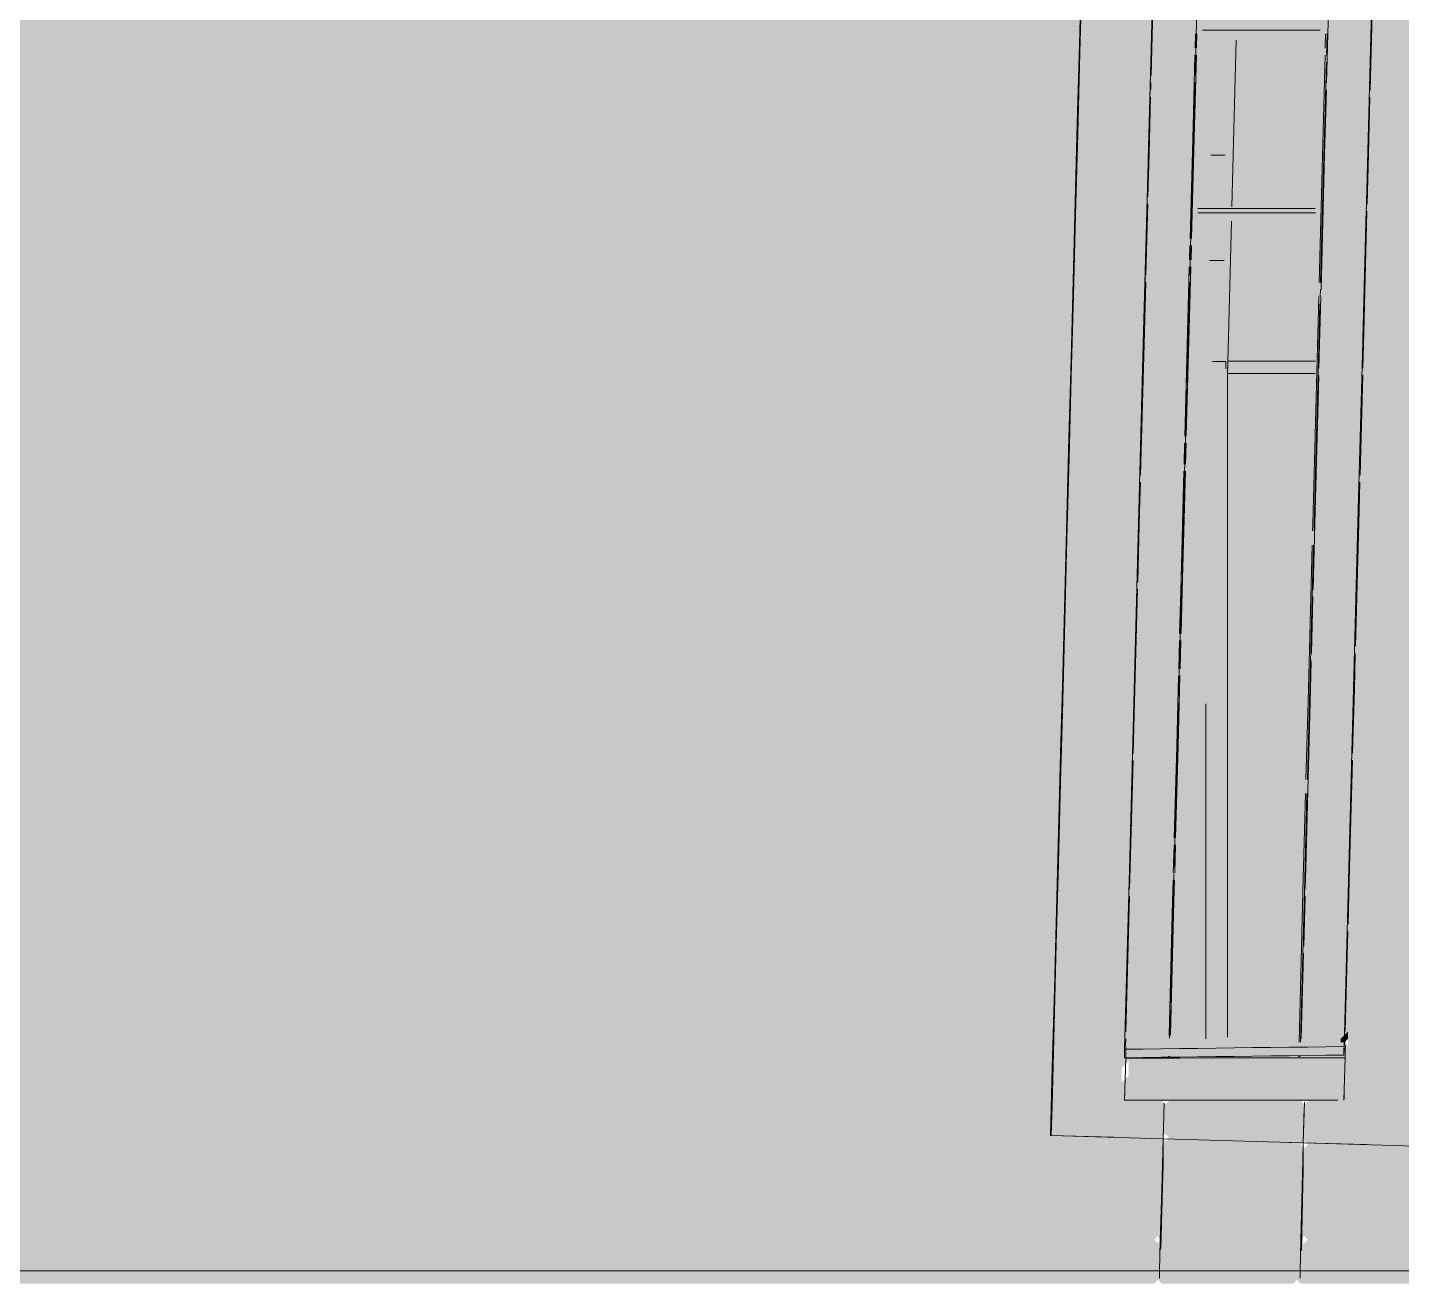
# Model space of a CAD drawing. Header units: millimetres. Extents: x 0 to 84100, y 0 to 59400.
# Drawn here: x 37877 to 39757, y 35243 to 36962 of the extents above; entities that cross this region are included whole.
import ezdxf

# ---------------------------------------------------------------- set-up
doc = ezdxf.new("R2010")
doc.units = ezdxf.units.MM
doc.layers.add('10_見えがかり', color=7, linetype='Continuous', lineweight=13)
doc.layers.add('12_見えがかり（ガラス）', color=5, linetype='Continuous', lineweight=9)

msp = doc.modelspace()

# ---------------------------------------------------------------- hatches: boundary and pattern name
at = {"layer": '10_見えがかり', "true_color": 0xbdbdbd}
for points in [[(38299.3, 38433.1), (39449.3, 38433.1), (39454.3, 38428.1), (39454.3, 38238.1), (39444.3, 38228.1), (39444.3, 38188.1), (39444.3, 37868.1), (39434.3, 37858.1), (39434.3, 37818.1), (39434.3, 37488.1), (39424.3, 37478.1), (39424.3, 37438.1), (39424.3, 37108.1), (39414.3, 37098.1), (39414.3, 37058.1), (39414.3, 36728.1), (39404.3, 36718.1), (39404.3, 36678.1), (39404.3, 36348.1), (39394.3, 36338.1), (39394.3, 36308.1), (39394.3, 35968.1), (39384.3, 35958.1), (39384.3, 35928.1), (39384.3, 35598.1), (39374.3, 35588.1), (39374.3, 35558.1), (39379.3, 35553.1), (39384.3, 35553.1), (39384.3, 35548.1), (39374.3, 35538.1), (39374.3, 35498.1), (39379.3, 35493.1), (39429.3, 35493.1), (39434.3, 35488.1), (39434.3, 35448.1), (39429.3, 35443.1), (39279.3, 35443.1), (39274.3, 35448.1), (39274.3, 35528.1), (39284.3, 35538.1), (39284.3, 35898.1), (39294.3, 35908.1), (39294.3, 36278.1), (39304.3, 36288.1), (39304.3, 36658.1), (39314.3, 36668.1), (39314.3, 37038.1), (39324.3, 37048.1), (39324.3, 37408.1), (39334.3, 37418.1), (39334.3, 37788.1), (39344.3, 37798.1), (39344.3, 38168.1), (39354.3, 38178.1), (39354.3, 38388.1), (39349.3, 38393.1), (38059.3, 38393.1), (38049.3, 38403.1), (36819.3, 38403.1), (36814.3, 38398.1), (36814.3, 38368.1), (36804.3, 38358.1), (36804.3, 38248.1), (36794.3, 38238.1), (36794.3, 38118.1), (36784.3, 38108.1), (36784.3, 37998.1), (36774.3, 37988.1), (36774.3, 37878.1), (36764.3, 37868.1), (36764.3, 37748.1), (36754.3, 37738.1), (36754.3, 37628.1), (36744.3, 37618.1), (36744.3, 37508.1), (36734.3, 37498.1), (36734.3, 37388.1), (36724.3, 37378.1), (36724.3, 37258.1), (36714.3, 37248.1), (36714.3, 37138.1), (36704.3, 37128.1), (36704.3, 37018.1), (36694.3, 37008.1), (36694.3, 36888.1), (36684.3, 36878.1), (36684.3, 36768.1), (36674.3, 36758.1), (36674.3, 36648.1), (36664.3, 36638.1), (36664.3, 36518.1), (36654.3, 36508.1), (36654.3, 36398.1), (36644.3, 36388.1), (36644.3, 36278.1), (36634.3, 36268.1), (36634.3, 36148.1), (36624.3, 36138.1), (36624.3, 36028.1), (36614.3, 36018.1), (36614.3, 35908.1), (36604.3, 35898.1), (36604.3, 35788.1), (36594.3, 35778.1), (36594.3, 35658.1), (36584.3, 35648.1), (36584.3, 35538.1), (36574.3, 35528.1), (36574.3, 35438.1), (36569.3, 35433.1), (36419.3, 35433.1), (36414.3, 35438.1), (36414.3, 35458.1), (36424.3, 35468.1), (36424.3, 35488.1), (36429.3, 35493.1), (36469.3, 35493.1), (36474.3, 35498.1), (36474.3, 35528.1), (36484.3, 35538.1), (36484.3, 35598.1), (36484.3, 35658.1), (36494.3, 35668.1), (36494.3, 35728.1), (36494.3, 35778.1), (36504.3, 35788.1), (36504.3, 35848.1), (36504.3, 35898.1), (36514.3, 35908.1), (36514.3, 35968.1), (36514.3, 36018.1), (36524.3, 36028.1), (36524.3, 36098.1), (36524.3, 36148.1), (36534.3, 36158.1), (36534.3, 36218.1), (36534.3, 36268.1), (36544.3, 36278.1), (36544.3, 36338.1), (36544.3, 36388.1), (36554.3, 36398.1), (36554.3, 36458.1), (36554.3, 36518.1), (36564.3, 36528.1), (36564.3, 36588.1), (36564.3, 36638.1), (36574.3, 36648.1), (36574.3, 36708.1), (36574.3, 36758.1), (36584.3, 36768.1), (36584.3, 36828.1), (36584.3, 36878.1), (36594.3, 36888.1), (36594.3, 36958.1), (36594.3, 37008.1), (36604.3, 37018.1), (36604.3, 37078.1), (36604.3, 37128.1), (36614.3, 37138.1), (36614.3, 37198.1), (36614.3, 37248.1), (36624.3, 37258.1), (36624.3, 37328.1), (36624.3, 37378.1), (36634.3, 37388.1), (36634.3, 37448.1), (36634.3, 37498.1), (36644.3, 37508.1), (36644.3, 37568.1), (36644.3, 37618.1), (36654.3, 37628.1), (36654.3, 37688.1), (36654.3, 37748.1), (36664.3, 37758.1), (36664.3, 37818.1), (36664.3, 37868.1), (36674.3, 37878.1), (36674.3, 37938.1), (36674.3, 37988.1), (36684.3, 37998.1), (36684.3, 38058.1), (36684.3, 38108.1), (36694.3, 38118.1), (36694.3, 38188.1), (36694.3, 38238.1), (36704.3, 38248.1), (36704.3, 38308.1), (36704.3, 38358.1), (36714.3, 38368.1), (36714.3, 38428.1), (36714.3, 38438.1), (36719.3, 38443.1), (38289.3, 38443.1)], [(40539.3, 38423.1), (42489.3, 38423.1), (42494.3, 38418.1), (42494.3, 38388.1), (42494.3, 38328.1), (42504.3, 38318.1), (42504.3, 37998.1), (42504.3, 37938.1), (42514.3, 37928.1), (42514.3, 37608.1), (42514.3, 37548.1), (42524.3, 37538.1), (42524.3, 37218.1), (42524.3, 37158.1), (42534.3, 37148.1), (42534.3, 36828.1), (42534.3, 36768.1), (42544.3, 36758.1), (42544.3, 36438.1), (42544.3, 36378.1), (42554.3, 36368.1), (42554.3, 36048.1), (42554.3, 35988.1), (42564.3, 35978.1), (42564.3, 35658.1), (42564.3, 35608.1), (42574.3, 35598.1), (42574.3, 35558.1), (42574.3, 35498.1), (42579.3, 35493.1), (42619.3, 35493.1), (42624.3, 35488.1), (42624.3, 35448.1), (42619.3, 35443.1), (42479.3, 35443.1), (42474.3, 35448.1), (42474.3, 35598.1), (42464.3, 35608.1), (42464.3, 35988.1), (42454.3, 35998.1), (42454.3, 36378.1), (42444.3, 36388.1), (42444.3, 36758.1), (42434.3, 36768.1), (42434.3, 37148.1), (42424.3, 37158.1), (42424.3, 37538.1), (42414.3, 37548.1), (42414.3, 37928.1), (42404.3, 37938.1), (42404.3, 38318.1), (42394.3, 38328.1), (42394.3, 38378.1), (42389.3, 38383.1), (40229.3, 38383.1), (40219.3, 38393.1), (39859.3, 38393.1), (39854.3, 38388.1), (39854.3, 38168.1), (39844.3, 38158.1), (39844.3, 37798.1), (39834.3, 37788.1), (39834.3, 37418.1), (39824.3, 37408.1), (39824.3, 37038.1), (39814.3, 37028.1), (39814.3, 36658.1), (39804.3, 36648.1), (39804.3, 36278.1), (39794.3, 36268.1), (39794.3, 35898.1), (39784.3, 35888.1), (39784.3, 35518.1), (39774.3, 35508.1), (39774.3, 35438.1), (39769.3, 35433.1), (39629.3, 35433.1), (39624.3, 35438.1), (39624.3, 35488.1), (39629.3, 35493.1), (39669.3, 35493.1), (39674.3, 35498.1), (39674.3, 35518.1), (39684.3, 35528.1), (39684.3, 35588.1), (39684.3, 35888.1), (39694.3, 35898.1), (39694.3, 35968.1), (39694.3, 36268.1), (39704.3, 36278.1), (39704.3, 36338.1), (39704.3, 36648.1), (39714.3, 36658.1), (39714.3, 36718.1), (39714.3, 37028.1), (39724.3, 37038.1), (39724.3, 37098.1), (39724.3, 37408.1), (39734.3, 37418.1), (39734.3, 37478.1), (39734.3, 37788.1), (39744.3, 37798.1), (39744.3, 37858.1), (39744.3, 38158.1), (39754.3, 38168.1), (39754.3, 38228.1), (39754.3, 38428.1), (39759.3, 38433.1), (40529.3, 38433.1)], [(38059.3, 38393.1), (39349.3, 38393.1), (39354.3, 38388.1), (39354.3, 38178.1), (39344.3, 38168.1), (39344.3, 37798.1), (39334.3, 37788.1), (39334.3, 37418.1), (39324.3, 37408.1), (39324.3, 37048.1), (39314.3, 37038.1), (39314.3, 36668.1), (39304.3, 36658.1), (39304.3, 36288.1), (39294.3, 36278.1), (39294.3, 35908.1), (39284.3, 35898.1), (39284.3, 35538.1), (39274.3, 35528.1), (39274.3, 35448.1), (39279.3, 35443.1), (39429.3, 35443.1), (39434.3, 35438.1), (39434.3, 35378.1), (39424.3, 35368.1), (39424.3, 35308.1), (39419.3, 35303.1), (36409.3, 35303.1), (36404.3, 35308.1), (36404.3, 35328.1), (36414.3, 35338.1), (36414.3, 35428.1), (36419.3, 35433.1), (36569.3, 35433.1), (36574.3, 35438.1), (36574.3, 35528.1), (36584.3, 35538.1), (36584.3, 35648.1), (36594.3, 35658.1), (36594.3, 35778.1), (36604.3, 35788.1), (36604.3, 35898.1), (36614.3, 35908.1), (36614.3, 36018.1), (36624.3, 36028.1), (36624.3, 36138.1), (36634.3, 36148.1), (36634.3, 36268.1), (36644.3, 36278.1), (36644.3, 36388.1), (36654.3, 36398.1), (36654.3, 36508.1), (36664.3, 36518.1), (36664.3, 36638.1), (36674.3, 36648.1), (36674.3, 36758.1), (36684.3, 36768.1), (36684.3, 36878.1), (36694.3, 36888.1), (36694.3, 37008.1), (36704.3, 37018.1), (36704.3, 37128.1), (36714.3, 37138.1), (36714.3, 37248.1), (36724.3, 37258.1), (36724.3, 37378.1), (36734.3, 37388.1), (36734.3, 37498.1), (36744.3, 37508.1), (36744.3, 37618.1), (36754.3, 37628.1), (36754.3, 37738.1), (36764.3, 37748.1), (36764.3, 37868.1), (36774.3, 37878.1), (36774.3, 37988.1), (36784.3, 37998.1), (36784.3, 38108.1), (36794.3, 38118.1), (36794.3, 38238.1), (36804.3, 38248.1), (36804.3, 38358.1), (36814.3, 38368.1), (36814.3, 38398.1), (36819.3, 38403.1), (38049.3, 38403.1)], [(40229.3, 38383.1), (42389.3, 38383.1), (42394.3, 38378.1), (42394.3, 38328.1), (42404.3, 38318.1), (42404.3, 37938.1), (42414.3, 37928.1), (42414.3, 37548.1), (42424.3, 37538.1), (42424.3, 37158.1), (42434.3, 37148.1), (42434.3, 36768.1), (42444.3, 36758.1), (42444.3, 36388.1), (42454.3, 36378.1), (42454.3, 35998.1), (42464.3, 35988.1), (42464.3, 35608.1), (42474.3, 35598.1), (42474.3, 35448.1), (42479.3, 35443.1), (42619.3, 35443.1), (42624.3, 35438.1), (42624.3, 35368.1), (42634.3, 35358.1), (42634.3, 35308.1), (42629.3, 35303.1), (39629.3, 35303.1), (39624.3, 35308.1), (39624.3, 35428.1), (39629.3, 35433.1), (39769.3, 35433.1), (39774.3, 35438.1), (39774.3, 35508.1), (39784.3, 35518.1), (39784.3, 35888.1), (39794.3, 35898.1), (39794.3, 36268.1), (39804.3, 36278.1), (39804.3, 36648.1), (39814.3, 36658.1), (39814.3, 37028.1), (39824.3, 37038.1), (39824.3, 37408.1), (39834.3, 37418.1), (39834.3, 37788.1), (39844.3, 37798.1), (39844.3, 38158.1), (39854.3, 38168.1), (39854.3, 38388.1), (39859.3, 38393.1), (40219.3, 38393.1)], [(39714.3, 36658.1), (39704.3, 36648.1), (39704.3, 36708.1), (39714.3, 36718.1)], [(39704.3, 36278.1), (39694.3, 36268.1), (39694.3, 36328.1), (39704.3, 36338.1)], [(39694.3, 35898.1), (39684.3, 35888.1), (39684.3, 35958.1), (39694.3, 35968.1)], [(39684.3, 35568.1), (39684.3, 35528.1), (39674.3, 35518.1), (39674.3, 35498.1), (39669.3, 35493.1), (39379.3, 35493.1), (39374.3, 35498.1), (39374.3, 35518.1), (39384.3, 35528.1), (39384.3, 35553.1), (39669.3, 35553.1), (39674.3, 35558.1), (39674.3, 35573.1), (39679.3, 35573.1)], [(39684.3, 35578.1), (39679.3, 35573.1), (39674.3, 35573.1), (39674.3, 35578.1), (39684.3, 35588.1)], [(39624.3, 35488.1), (39624.3, 35438.1), (39619.3, 35433.1), (39539.3, 35433.1), (39529.3, 35443.1), (39439.3, 35443.1), (39434.3, 35448.1), (39434.3, 35488.1), (39439.3, 35493.1), (39619.3, 35493.1)], [(39539.3, 35433.1), (39619.3, 35433.1), (39624.3, 35428.1), (39624.3, 35308.1), (39619.3, 35303.1), (39429.3, 35303.1), (39424.3, 35308.1), (39424.3, 35368.1), (39434.3, 35378.1), (39434.3, 35438.1), (39439.3, 35443.1), (39529.3, 35443.1)], [(39424.3, 35298.1), (39424.3, 35248.1), (39419.3, 35243.1), (36409.3, 35243.1), (36404.3, 35248.1), (36404.3, 35298.1), (36409.3, 35303.1), (39419.3, 35303.1)], [(39624.3, 35298.1), (39624.3, 35288.1), (39614.3, 35278.1), (39614.3, 35248.1), (39609.3, 35243.1), (39429.3, 35243.1), (39424.3, 35248.1), (39424.3, 35298.1), (39429.3, 35303.1), (39619.3, 35303.1)], [(42634.3, 35298.1), (42634.3, 35248.1), (42629.3, 35243.1), (39619.3, 35243.1), (39614.3, 35248.1), (39614.3, 35278.1), (39624.3, 35288.1), (39624.3, 35298.1), (39629.3, 35303.1), (42629.3, 35303.1)]]:
    msp.add_hatch(color=8, dxfattribs=at).paths.add_polyline_path(points)
at = {"layer": '12_見えがかり（ガラス）', "true_color": 0xdce9f2}
msp.add_hatch(color=8, dxfattribs=at).paths.add_polyline_path([(39749.3, 38513.1), (39754.3, 38508.1), (39754.3, 38228.1), (39744.3, 38218.1), (39744.3, 37858.1), (39734.3, 37848.1), (39734.3, 37478.1), (39724.3, 37468.1), (39724.3, 37098.1), (39714.3, 37088.1), (39714.3, 36718.1), (39704.3, 36708.1), (39704.3, 36338.1), (39694.3, 36328.1), (39694.3, 35968.1), (39684.3, 35958.1), (39684.3, 35588.1), (39674.3, 35578.1), (39674.3, 35558.1), (39669.3, 35553.1), (39379.3, 35553.1), (39374.3, 35558.1), (39374.3, 35588.1), (39384.3, 35598.1), (39384.3, 35958.1), (39394.3, 35968.1), (39394.3, 36338.1), (39404.3, 36348.1), (39404.3, 36718.1), (39414.3, 36728.1), (39414.3, 37098.1), (39424.3, 37108.1), (39424.3, 37478.1), (39434.3, 37488.1), (39434.3, 37858.1), (39444.3, 37868.1), (39444.3, 38228.1), (39454.3, 38238.1), (39454.3, 38508.1), (39459.3, 38513.1)])

# ---------------------------------------------------------------- linework, layer by layer
at = {"layer": '10_見えがかり'}
for points in [[(39316.7, 36938.9), (39319.6, 37046.7)], [(39320.3, 37038), (39317.4, 36927.2), (39314.4, 36816.3), (39311.5, 36705.4), (39308.6, 36594.6), (39305.6, 36483.7), (39302.7, 36372.8), (39299.7, 36262), (39296.8, 36151.1), (39293.9, 36040.2), (39290.9, 35929.3), (39288, 35818.5), (39285, 35707.6), (39282.1, 35596.7), (39279.2, 35485.9), (39278.1, 35445.7), (39431.2, 35441.3), (39431.2, 35404.3), (39430.4, 35375), (39428, 35290.9)], [(39414.9, 36896.4), (39418.2, 37023.4)], [(39478.3, 37023.3), (39474.9, 36896.4)], [(39718.7, 37032.5), (39714.6, 36876.3)], [(39654.8, 36886.2), (39657.9, 37003.4)], [(39475, 36933.9), (39475.6, 36953.3)], [(39477, 36933.9), (39477.6, 36953.3)], [(39513.5, 36958.1), (39485.2, 36958.1)], [(39514, 36958.1), (39485.6, 36958.1)], [(39541.9, 36958.1), (39513.5, 36958.1)], [(39542.3, 36958.1), (39514, 36958.1)], [(39570.2, 36958.1), (39541.9, 36958.1)], [(39570.6, 36958.1), (39542.3, 36958.1)], [(39598.5, 36958.1), (39570.2, 36958.1)], [(39599, 36958.1), (39570.6, 36958.1)], [(39626.9, 36958.1), (39598.5, 36958.1)], [(39627.3, 36958.1), (39599, 36958.1)], [(39645.7, 36958.1), (39626.9, 36958.1)], [(39646.2, 36958.1), (39627.3, 36958.1)], [(39653.1, 36933.7), (39653.6, 36953.2)], [(39654.9, 36924), (39655.6, 36953.2)], [(39313.8, 36831.2), (39316.7, 36938.9)], [(39531.4, 36944.4), (39525.3, 36716.7)], [(39472.2, 36827.4), (39474.8, 36924.2)], [(39474.2, 36827.4), (39476.8, 36924.2)], [(39648.8, 36768.6), (39652.9, 36924)], [(39650.8, 36768.6), (39654.6, 36914.3)], [(39414.4, 36876.9), (39414.6, 36886.6)], [(39474.6, 36886.6), (39472.1, 36789)], [(39652.2, 36788.6), (39654.6, 36876.4)], [(39412, 36789), (39414.1, 36867.1)], [(39714.3, 36866.6), (39712.3, 36788.5)], [(39311, 36723.5), (39313.8, 36831.2)], [(39468.1, 36673.1), (39472.2, 36827.4)], [(39470.1, 36673.1), (39474.2, 36827.4)], [(39410.5, 36730.4), (39412, 36789)], [(39472.1, 36789), (39467.7, 36623.1)], [(39496.5, 36787.1), (39516.2, 36787.1)], [(39647.3, 36603.1), (39652.2, 36788.6)], [(39712.3, 36788.5), (39710.5, 36720.2)], [(39644.6, 36613.1), (39648.8, 36768.6)], [(39646.6, 36613.1), (39650.8, 36768.6)], [(39308.1, 36615.8), (39311, 36723.5)], [(39407.6, 36622.9), (39410.2, 36720.6)], [(39478.6, 36714.1), (39506.9, 36714.1)], [(39506.9, 36708.1), (39478.6, 36708.1)], [(39507.4, 36708.1), (39479, 36708.1)], [(39506.9, 36714.1), (39535.3, 36714.1)], [(39535.3, 36708.1), (39506.9, 36708.1)], [(39535.7, 36708.1), (39507.4, 36708.1)], [(39535.3, 36714.1), (39563.6, 36714.1)], [(39563.6, 36708.1), (39535.3, 36708.1)], [(39564, 36708.1), (39535.7, 36708.1)], [(39563.6, 36714.1), (39591.9, 36714.1)], [(39591.9, 36708.1), (39563.6, 36708.1)], [(39592.4, 36708.1), (39564, 36708.1)], [(39591.9, 36714.1), (39620.3, 36714.1)], [(39620.3, 36708.1), (39591.9, 36708.1)], [(39620.7, 36708.1), (39592.4, 36708.1)], [(39620.3, 36714.1), (39639.1, 36714.1)], [(39639.1, 36708.1), (39620.3, 36708.1)], [(39639.6, 36708.1), (39620.7, 36708.1)], [(39710.2, 36710.5), (39705.8, 36544.6)], [(39524.8, 36696.9), (39520.6, 36538.5)], [(39467.4, 36644.1), (39467.9, 36663.4)], [(39469.4, 36644.1), (39469.9, 36663.4)], [(39466.6, 36615.2), (39467.1, 36634.5)], [(39468.6, 36615.2), (39469.1, 36634.5)], [(39514.8, 36643.1), (39494.9, 36643.1)], [(39305.3, 36508.1), (39308.1, 36615.8)], [(39405.6, 36544.8), (39407.4, 36613.2)], [(39461, 36402.9), (39466.6, 36615.2)], [(39463, 36402.9), (39468.6, 36615.2)], [(39467.4, 36613.3), (39465.6, 36545)], [(39642.3, 36525.6), (39644.1, 36593.7)], [(39645.8, 36544.5), (39647.1, 36593.3)], [(39646.1, 36593.7), (39646.4, 36603.4)], [(39644.3, 36525.6), (39645.9, 36583.9)], [(39400.4, 36349.5), (39405.6, 36544.8)], [(39465.6, 36545), (39463.8, 36476.7)], [(39520.6, 36538.5), (39519.7, 36505.3)], [(39644.5, 36495.7), (39645.8, 36544.5)], [(39705.8, 36544.6), (39704.5, 36495.8)], [(39635.9, 36282.7), (39642.3, 36525.6)], [(39637.9, 36282.7), (39644.3, 36525.6)], [(39302.4, 36400.3), (39305.3, 36508.1)], [(39498.8, 36504.9), (39517, 36504.9)], [(39517, 36494.9), (39517, 36504.9)], [(39519.7, 36505.2), (39519.3, 36488.5)], [(39639.7, 36505.3), (39519.7, 36505.3)], [(39519.7, 36495.4), (39519.7, 36505.3)], [(39639.7, 36505.2), (39519.7, 36505.2)], [(39519.7, 36505.2), (39519.7, 36495.2)], [(39639.3, 36488.5), (39519.3, 36488.5)], [(39519.3, 35580.2), (39519.3, 36488.5)], [(39639.3, 36300.4), (39644.2, 36485.9)], [(39704.3, 36486.1), (39700.7, 36349.5)], [(39463.5, 36466.9), (39459.1, 36301)], [(39299.6, 36292.6), (39302.4, 36400.3)], [(39460, 36364.3), (39460.7, 36393.3)], [(39462, 36364.3), (39462.7, 36393.3)], [(39455.4, 36190.7), (39459.7, 36354.7)], [(39457.4, 36190.7), (39461.7, 36354.7)], [(39399.1, 36300.6), (39400.1, 36339.7)], [(39700.4, 36339.7), (39699.4, 36300.7)], [(39296.7, 36184.9), (39299.6, 36292.6)], [(39396.5, 36203), (39399.1, 36300.6)], [(39459.1, 36301), (39456.8, 36213.1)], [(39636.5, 36193), (39639.3, 36300.4)], [(39699.4, 36300.7), (39694.5, 36115.3)], [(39635.7, 36273), (39635.9, 36282.7)], [(39637.7, 36273), (39637.9, 36282.7)], [(39629.5, 36039.8), (39635.1, 36253.6)], [(39631.5, 36039.8), (39637.1, 36253.6)], [(39456.6, 36203.4), (39452.7, 36056.9)], [(39293.9, 36077.2), (39296.7, 36184.9)], [(39392.6, 36056.5), (39396.3, 36193.2)], [(39453.8, 36132.8), (39455.4, 36190.7)], [(39455.8, 36132.8), (39457.4, 36190.7)], [(39634.2, 36105.2), (39636.2, 36183.3)], [(39452.6, 36084.5), (39453.6, 36123.1)], [(39454.6, 36084.5), (39455.6, 36123.1)], [(39694.2, 36105.5), (39692.9, 36056.8)], [(39632.9, 36056.4), (39633.9, 36095.4)], [(39291, 35969.5), (39293.9, 36077.2)], [(39449.8, 35978.4), (39452.3, 36074.9)], [(39451.8, 35978.4), (39454.3, 36074.9)], [(39390.3, 35968.5), (39392.6, 36056.5)], [(39452.7, 36056.9), (39452.4, 36047.2)], [(39626.4, 35812.3), (39632.9, 36056.4)], [(39692.9, 36056.8), (39690.6, 35968.9)], [(39452.2, 36037.4), (39446.2, 35812.9)], [(39489.7, 36036.4), (39489.7, 35577.9)], [(39489.7, 35577.9), (39489.7, 36036.4)], [(39626.7, 35932.9), (39629.5, 36039.8)], [(39628.7, 35932.9), (39631.5, 36039.8)], [(39288.1, 35861.8), (39291, 35969.5)], [(39446.4, 35853), (39449.8, 35978.4)], [(39448.4, 35853), (39451.8, 35978.4)], [(39386.2, 35812.3), (39390.1, 35958.8)], [(39690.3, 35959.2), (39686.5, 35812.8)], [(39623.1, 35796.9), (39626.1, 35913.5)], [(39625.1, 35796.9), (39628.1, 35913.5)], [(39285.3, 35754), (39288.1, 35861.8)], [(39445.2, 35804.8), (39446.2, 35843.4)], [(39447.2, 35804.8), (39448.2, 35843.4)], [(39385.4, 35783), (39386.2, 35812.3)], [(39446, 35803.2), (39441.3, 35627.5)], [(39625.7, 35783), (39626.4, 35812.3)], [(39686.5, 35812.8), (39684.4, 35734.8)], [(39444.1, 35766.2), (39444.9, 35795.1)], [(39446.1, 35766.2), (39446.9, 35795.1)], [(39623.1, 35796.9), (39617.2, 35573.4)], [(39619.2, 35573.4), (39625.1, 35796.9)], [(39380.2, 35587.6), (39385.1, 35773.2)], [(39444.1, 35766.2), (39439.3, 35582.9)], [(39441.3, 35582.9), (39446.1, 35766.2)], [(39623.6, 35704.9), (39625.4, 35773.2)], [(39282.4, 35646.3), (39285.3, 35754)], [(39619.8, 35291.6), (39619.8, 35302.2), (39622.5, 35412.5), (39623.1, 35435.7), (39777.1, 35431.2), (39779.5, 35522.8), (39782.4, 35633.1), (39785.3, 35743.3)], [(39684.1, 35725), (39680.5, 35588.4)], [(39620.2, 35578), (39623.3, 35695.1)], [(39279.6, 35538.6), (39282.4, 35646.3)], [(39441, 35617.7), (39440, 35578.7)], [(39379.7, 35568.1), (39380, 35577.9)], [(39680.3, 35578.7), (39680, 35568.9)], [(39380, 35553.1), (39380.1, 35554.5)], [(39380.1, 35557.3), (39380.2, 35558.7)], [(39380.1, 35555.9), (39380.1, 35557.3)], [(39380.1, 35554.5), (39380.1, 35555.9)], [(39380.2, 35560.1), (39380.3, 35561.5)], [(39380.2, 35558.7), (39380.2, 35560.1)], [(39380.3, 35564.3), (39380.4, 35565.7)], [(39380.3, 35562.9), (39380.3, 35564.3)], [(39380.3, 35561.5), (39380.3, 35562.9)], [(39380.4, 35565.7), (39380.4, 35567.1)], [(39680.2, 35551.8), (39680.3, 35554.6)], [(39680.4, 35557.4), (39680.3, 35556)], [(39680.3, 35556), (39680.3, 35554.6)], [(39680.3, 35554.6), (39680.3, 35553.2)], [(39680.5, 35561.6), (39680.4, 35560.2)], [(39680.4, 35560.2), (39680.4, 35558.8)], [(39680.4, 35558.8), (39680.4, 35557.4)], [(39680.6, 35565.8), (39680.5, 35564.4)], [(39680.5, 35564.4), (39680.5, 35563)], [(39680.5, 35563), (39680.5, 35561.6)], [(39680.7, 35568.6), (39680.6, 35567.2)], [(39680.6, 35567.2), (39680.6, 35565.8)], [(39279.6, 35538.6), (39277.1, 35445.7)], [(39380, 35551.7), (39378.5, 35493.9)], [(39380, 35551.7), (39380, 35553.1)], [(39405, 35551.7), (39380, 35551.7)], [(39430, 35551.7), (39405, 35551.7)], [(39455.1, 35551.7), (39430, 35551.7)], [(39440.5, 35553.9), (39438.5, 35553.9)], [(39480.1, 35551.8), (39455.1, 35551.7)], [(39505.1, 35551.8), (39480.1, 35551.8)], [(39530.1, 35551.8), (39505.1, 35551.8)], [(39555.1, 35551.8), (39530.1, 35551.8)], [(39580.1, 35551.8), (39555.1, 35551.8)], [(39605.2, 35551.8), (39580.1, 35551.8)], [(39630.2, 35551.8), (39605.2, 35551.8)], [(39618.6, 35554), (39616.6, 35554)], [(39655.2, 35551.8), (39630.2, 35551.8)], [(39680.2, 35551.8), (39655.2, 35551.8)], [(39680.2, 35551.8), (39678.7, 35494)], [(39680.2, 35551.8), (39680.3, 35553.2)], [(39378.5, 35496.7), (39378.6, 35498.1)], [(39378.6, 35499.5), (39378.7, 35500.9)], [(39378.6, 35498.1), (39378.6, 35499.5)], [(39678.9, 35501), (39678.8, 35499.6)], [(39678.8, 35499.6), (39678.8, 35498.2)], [(39678.8, 35498.2), (39678.8, 35496.8)], [(39378.5, 35495.3), (39378.5, 35496.7)], [(39378.5, 35493.9), (39378.5, 35495.3)], [(39403.5, 35493.9), (39378.5, 35493.9)], [(39428.5, 35493.9), (39403.5, 35493.9)], [(39453.5, 35493.9), (39428.5, 35493.9)], [(39431.2, 35441.3), (39432.6, 35489.9)], [(39431.2, 35441.3), (39432.6, 35489.2)], [(39618.6, 35494), (39438.5, 35493.9)], [(39478.5, 35494), (39453.5, 35493.9)], [(39503.6, 35494), (39478.5, 35494)], [(39528.6, 35494), (39503.6, 35494)], [(39553.6, 35494), (39528.6, 35494)], [(39578.6, 35494), (39553.6, 35494)], [(39603.6, 35494), (39578.6, 35494)], [(39628.7, 35494), (39603.6, 35494)], [(39624.5, 35491.2), (39623.1, 35435.7)], [(39624.3, 35484.2), (39623.1, 35435.7)], [(39653.7, 35494), (39628.7, 35494)], [(39653.7, 35494), (39670.4, 35494)], [(39678.7, 35494), (39678.8, 35496.8)], [(39678.8, 35496.8), (39678.7, 35495.4)], [(39678.7, 35494), (39678.7, 35495.4)], [(39363.8, 35443.2), (39277.1, 35445.7)], [(39429.3, 35371.7), (39431.2, 35441.3), (39623.1, 35435.7), (39623.1, 35398.7), (39621.5, 35334.7), (39620.4, 35288.2)], [(39623.1, 35435.7), (39603.9, 35436.3)], [(39709.7, 35433.2), (39623.1, 35435.7)], [(39623.1, 35425.7), (39623.1, 35435.7)], [(39623.1, 35425.7), (39623.1, 35435.7)], [(39427.3, 35288.3), (39427.3, 35302.2), (39429.3, 35371.7)], [(39426.1, 35260.3), (39427.3, 35302.2)], [(39426.1, 35260.3), (39427.3, 35302.2)], [(39618.8, 35260.3), (39619.8, 35302.2)], [(39618.8, 35260.3), (39619.8, 35302.2)], [(37914.7, 35260.3), (37536.9, 35260.3)], [(38292.6, 35260.3), (37914.7, 35260.3)], [(38670.4, 35260.3), (38292.6, 35260.3)], [(39048.3, 35260.3), (38670.4, 35260.3)], [(39048.3, 35260.3), (39426.1, 35260.3)], [(39426.1, 35250.3), (39426.1, 35260.3)], [(39426.1, 35250.3), (39426.1, 35260.3)], [(39618.8, 35260.3), (39426.1, 35260.3)], [(39618.8, 35250.3), (39618.8, 35260.3)], [(39618.8, 35250.3), (39618.8, 35260.3)], [(39995.4, 35260.3), (39618.8, 35260.3)]]:
    msp.add_lwpolyline(points, dxfattribs=at)
at = {"layer": '12_見えがかり（ガラス）'}
for points in [[(39411.2, 36792.7), (39417.7, 37038.5)], [(39717.8, 37037.8), (39711.3, 36792.8)], [(39717.6, 37026.3), (39714.5, 36908.6)], [(39411, 36781.2), (39414.1, 36899.1)], [(39404.6, 36546.9), (39411.2, 36792.7)], [(39409.7, 36732), (39411, 36781.2)], [(39711.3, 36792.8), (39704.8, 36547.7)], [(39709.3, 36712.6), (39704.6, 36536.1)], [(39406.6, 36614), (39407.9, 36663.2)], [(39398.1, 36301.1), (39404.6, 36546.9)], [(39704.8, 36547.7), (39698.3, 36302.6)], [(39704.6, 36536.1), (39704.4, 36526.3)], [(39399.5, 36348.5), (39404.2, 36525.5)], [(39699.4, 36340.1), (39698.1, 36291)], [(39391.6, 36055.3), (39398.1, 36301.1)], [(39698.3, 36302.6), (39691.8, 36057.5)], [(39698.1, 36291), (39694.5, 36153.8)], [(39391.5, 36043.8), (39394.3, 36151.9)], [(39385.1, 35809.5), (39391.6, 36055.3)], [(39389.4, 35965.1), (39391.5, 36043.8)], [(39691.8, 36057.5), (39685.3, 35812.5)], [(39689.3, 35957.7), (39685.2, 35800.9)], [(39378.6, 35563.7), (39385.1, 35809.5)], [(39685.3, 35812.5), (39678.9, 35567.4)], [(39685.2, 35800.9), (39684.4, 35771.5)], [(39379.8, 35601.3), (39384.2, 35768.5)], [(39682.1, 35683.3), (39681.3, 35653.8)], [(39679.2, 35575.4), (39678.7, 35555.8)], [(39378.6, 35563.7), (39378.5, 35552.2)], [(39403.7, 35564), (39378.6, 35563.7)], [(39428.7, 35564.3), (39403.7, 35564)], [(39453.7, 35564.6), (39428.7, 35564.3)], [(39478.7, 35564.9), (39453.7, 35564.6)], [(39503.7, 35565.2), (39478.7, 35564.9)], [(39528.7, 35565.5), (39503.7, 35565.2)], [(39553.6, 35554.3), (39528.6, 35554)], [(39553.8, 35565.9), (39528.7, 35565.5)], [(39578.6, 35554.6), (39553.6, 35554.3)], [(39578.8, 35566.2), (39553.8, 35565.9)], [(39603.6, 35554.9), (39578.6, 35554.6)], [(39603.8, 35566.5), (39578.8, 35566.2)], [(39628.7, 35555.2), (39603.6, 35554.9)], [(39628.8, 35566.8), (39603.8, 35566.5)], [(39653.7, 35555.5), (39628.7, 35555.2)], [(39653.8, 35567.1), (39628.8, 35566.8)], [(39678.7, 35555.8), (39653.7, 35555.5)], [(39678.9, 35567.4), (39653.8, 35567.1)], [(39678.9, 35567.4), (39678.7, 35555.8)], [(39403.5, 35552.5), (39378.5, 35552.2)], [(39428.5, 35552.8), (39403.5, 35552.5)], [(39453.5, 35553.1), (39428.5, 35552.8)], [(39478.5, 35553.4), (39453.5, 35553.1)], [(39503.6, 35553.7), (39478.5, 35553.4)], [(39528.6, 35554), (39503.6, 35553.7)]]:
    msp.add_lwpolyline(points, dxfattribs=at)

doc.saveas('drawing.dxf')
